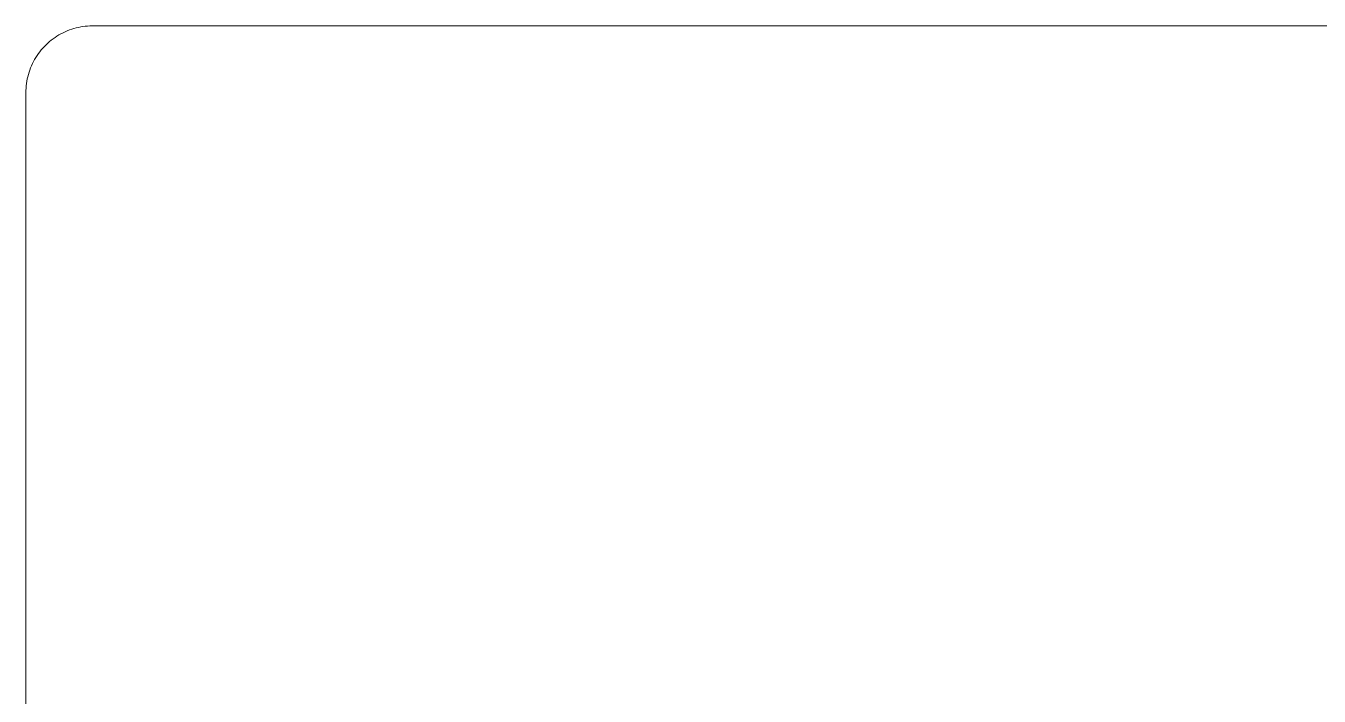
# Model space of a CAD drawing. Header units: inches. Extents: x -12 to 176, y -4 to 123.
# Drawn here: x 1.165 to 3.465, y 22.214 to 23.407 of the extents above; entities that cross this region are included whole.
import ezdxf

# ---------------------------------------------------------------- set-up
doc = ezdxf.new("R2010")
doc.units = ezdxf.units.IN
doc.layers.add('ZANO_R', color=7, linetype='Continuous', lineweight=0)

msp = doc.modelspace()

# ---------------------------------------------------------------- linework, layer by layer
at = {"layer": 'ZANO_R'}
for p, q in [((1.22774, 23.39238), (1.22413, 23.39035)), ((1.23142, 23.39428), (1.22774, 23.39238)), ((1.23517, 23.39604), (1.23142, 23.39428)), ((1.23897, 23.39768), (1.23517, 23.39604)), ((1.24283, 23.39918), (1.23897, 23.39768)), ((1.24674, 23.40054), (1.24283, 23.39918)), ((1.2507, 23.40177), (1.24674, 23.40054)), ((1.25469, 23.40286), (1.2507, 23.40177)), ((1.25872, 23.40381), (1.25469, 23.40286)), ((1.26278, 23.40462), (1.25872, 23.40381)), ((1.26687, 23.40529), (1.26278, 23.40462)), ((1.27098, 23.40581), (1.26687, 23.40529)), ((1.2751, 23.40619), (1.27098, 23.40581)), ((1.27924, 23.40642), (1.2751, 23.40619)), ((1.28338, 23.40652), (1.27924, 23.40642)), ((71.91337, 23.40652), (1.28338, 23.40652)), ((1.1982, 23.36991), (1.19539, 23.36687)), ((1.20111, 23.37285), (1.1982, 23.36991)), ((1.20413, 23.37569), (1.20111, 23.37285)), ((1.20724, 23.37842), (1.20413, 23.37569)), ((1.21045, 23.38104), (1.20724, 23.37842)), ((1.21375, 23.38354), (1.21045, 23.38104)), ((1.21713, 23.38594), (1.21375, 23.38354)), ((1.22059, 23.38821), (1.21713, 23.38594)), ((1.22413, 23.39035), (1.22059, 23.38821)), ((1.1809, 23.34674), (1.17891, 23.34311)), ((1.18302, 23.3503), (1.1809, 23.34674)), ((1.18526, 23.35378), (1.18302, 23.3503)), ((1.18762, 23.35718), (1.18526, 23.35378)), ((1.19009, 23.3605), (1.18762, 23.35718)), ((1.19269, 23.36373), (1.19009, 23.3605)), ((1.19539, 23.36687), (1.19269, 23.36373)), ((1.17091, 23.32403), (1.16972, 23.32007)), ((1.17224, 23.32796), (1.17091, 23.32403)), ((1.17371, 23.33183), (1.17224, 23.32796)), ((1.17531, 23.33565), (1.17371, 23.33183)), ((1.17704, 23.33941), (1.17531, 23.33565)), ((1.17891, 23.34311), (1.17704, 23.33941)), ((1.16635, 23.30386), (1.16586, 23.29975)), ((1.16698, 23.30796), (1.16635, 23.30386)), ((1.16775, 23.31202), (1.16698, 23.30796)), ((1.16866, 23.31606), (1.16775, 23.31202)), ((1.16972, 23.32007), (1.16866, 23.31606)), ((1.16532, 23.29149), (1.16527, 23.28735)), ((1.16527, 22.01621), (1.16527, 23.28735)), ((1.16552, 23.29562), (1.16532, 23.29149)), ((1.16586, 23.29975), (1.16552, 23.29562))]:
    msp.add_line(p, q, dxfattribs=at)

doc.saveas('drawing.dxf')
